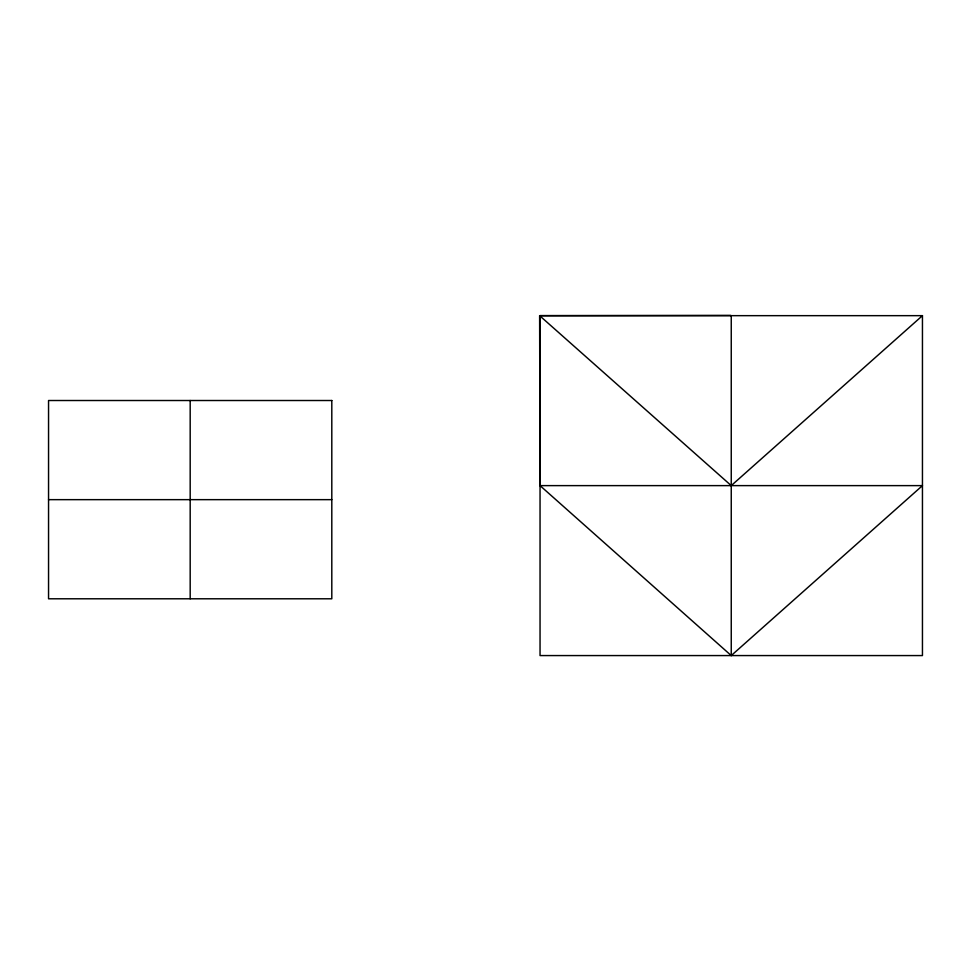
<?xml version="1.0" encoding="UTF-8"?>
<svg xmlns="http://www.w3.org/2000/svg" width="971" height="971" viewBox="0 0 971 971"><rect width="100%" height="100%" fill="white"/><g stroke="black" fill="none" stroke-linecap="round" stroke-linejoin="round"><path stroke-width="1.46" d="M730.823 315.429L540.046 315.66L540.046 655.571L922.45 655.571L922.45 315.66L731.248 485.621L539.621 315.66L540.046 485.621L731.248 655.571L922.45 485.621L540.046 485.621M540.046 315.66L922.45 315.66M48.55 499.652L331.803 499.652M731.248 315.66L731.248 655.571M190.182 400.513L190.182 598.791M331.803 400.513L48.55 400.513L48.55 598.791L331.803 598.791L331.803 400.513"/></g></svg>
